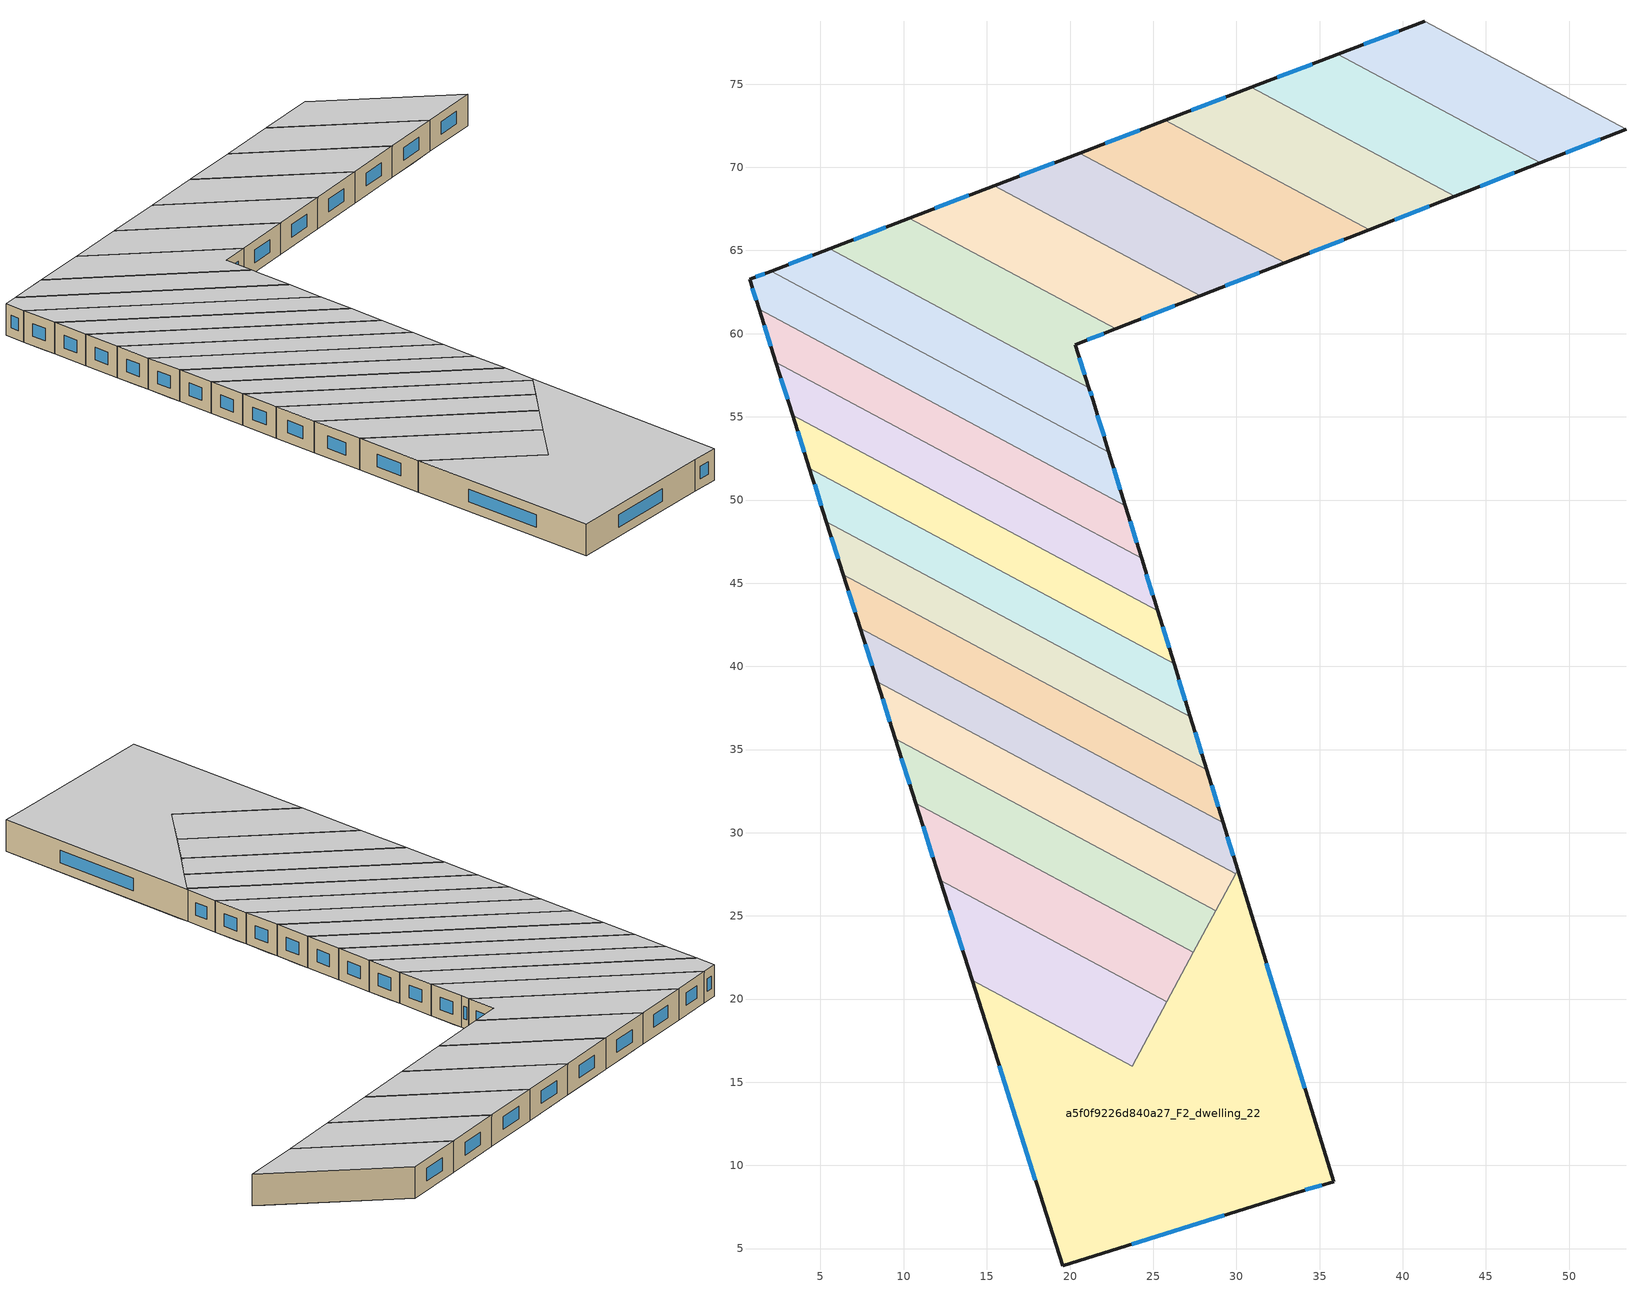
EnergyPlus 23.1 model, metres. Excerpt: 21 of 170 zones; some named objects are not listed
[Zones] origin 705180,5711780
a5f0f9226d840a27_F2_dwelling_10
 floor to a5f0f9226d840a27_F1_dwelling_9 (EU_floor_Construction): 22.34,52.88 22.62,51.95 1.03,62.34 0.73,63.27 2.03,63.76 z6
 floor to a5f0f9226d840a27_F1_dwelling_10 (EU_floor_Construction): 22.62,51.95 23.33,49.66 1.3,61.47 1.03,62.34 z6
 wall outside (EU_wall_Construction): 2.03,63.76 0.73,63.27 1.3,61.47 / 23.33,49.66 22.34,52.88 z6:9
 wall to a5f0f9226d840a27_F2_dwelling_9 (EU_wall_Construction): 22.34,52.88 2.03,63.76 z6:9
 wall to a5f0f9226d840a27_F2_dwelling_11 (EU_wall_Construction): 1.3,61.47 23.33,49.66 z6:9
 window (EU_Window_Construction): 1.64,63.61 1.12,63.42 / 23.03,50.62 22.63,51.91 / 0.9,62.73 1.13,62.01 z6.9:8.1
 ceiling to a5f0f9226d840a27_F3_dwelling_10 (EU_floor_Construction): 23.33,49.66 22.34,52.88 2.03,63.76 0.73,63.27 1.3,61.47 z9
a5f0f9226d840a27_F2_dwelling_11
 floor to a5f0f9226d840a27_F1_dwelling_10 (EU_floor_Construction): 23.33,49.66 23.6,48.79 2.04,59.16 1.3,61.47 z6
 floor to a5f0f9226d840a27_F1_dwelling_11 (EU_floor_Construction): 23.6,48.79 24.3,46.5 2.31,58.28 2.04,59.16 z6
 wall outside (EU_wall_Construction): 24.3,46.5 23.33,49.66 / 1.3,61.47 2.31,58.28 z6:9
 wall to a5f0f9226d840a27_F2_dwelling_12 (EU_wall_Construction): 2.31,58.28 24.3,46.5 z6:9
 window (EU_Window_Construction): 24.01,47.44 23.62,48.71 / 1.61,60.51 2.01,59.24 z6.9:8.1
 ceiling to a5f0f9226d840a27_F3_dwelling_11 (EU_floor_Construction): 24.3,46.5 23.33,49.66 1.3,61.47 2.31,58.28 z9
a5f0f9226d840a27_F2_dwelling_12
 floor to a5f0f9226d840a27_F1_dwelling_11 (EU_floor_Construction): 24.3,46.5 24.57,45.62 3.05,55.97 2.31,58.28 z6
 floor to a5f0f9226d840a27_F1_dwelling_12 (EU_floor_Construction): 24.57,45.62 25.28,43.33 3.33,55.1 3.05,55.97 z6
 wall outside (EU_wall_Construction): 25.28,43.33 24.3,46.5 / 2.31,58.28 3.32,55.1 z6:9
 wall to a5f0f9226d840a27_F2_dwelling_13 (EU_wall_Construction): 3.32,55.1 25.28,43.33 z6:9
 window (EU_Window_Construction): 24.99,44.28 24.59,45.55 / 2.62,57.33 3.02,56.05 z6.9:8.1
 ceiling to a5f0f9226d840a27_F3_dwelling_12 (EU_floor_Construction): 25.28,43.33 24.3,46.5 2.31,58.28 3.32,55.1 z9
a5f0f9226d840a27_F2_dwelling_13
 floor to a5f0f9226d840a27_F1_dwelling_12 (EU_floor_Construction): 25.28,43.33 25.55,42.45 4.06,52.79 3.33,55.1 z6
 floor to a5f0f9226d840a27_F1_dwelling_13 (EU_floor_Construction): 25.55,42.45 26.26,40.16 4.34,51.9 4.06,52.79 z6
 wall outside (EU_wall_Construction): 26.26,40.16 25.28,43.33 / 3.32,55.1 4.34,51.9 z6:9
 wall to a5f0f9226d840a27_F2_dwelling_14 (EU_wall_Construction): 4.34,51.9 26.26,40.16 z6:9
 window (EU_Window_Construction): 25.96,41.11 25.57,42.38 / 3.63,54.14 4.04,52.86 z6.9:8.1
 ceiling to a5f0f9226d840a27_F3_dwelling_13 (EU_floor_Construction): 26.26,40.16 25.28,43.33 3.32,55.1 4.34,51.9 z9
a5f0f9226d840a27_F2_dwelling_14
 floor to a5f0f9226d840a27_F1_dwelling_13 (EU_floor_Construction): 26.26,40.16 26.53,39.27 5.07,49.59 4.34,51.9 z6
 floor to a5f0f9226d840a27_F1_dwelling_14 (EU_floor_Construction): 26.53,39.27 27.23,36.98 5.35,48.71 5.07,49.59 z6
 wall outside (EU_wall_Construction): 27.23,36.98 26.26,40.16 / 4.34,51.9 5.35,48.71 z6:9
 wall to a5f0f9226d840a27_F2_dwelling_15 (EU_wall_Construction): 5.35,48.71 27.23,36.98 z6:9
 window (EU_Window_Construction): 26.94,37.93 26.55,39.2 / 4.64,50.95 5.05,49.66 z6.9:8.1
 ceiling to a5f0f9226d840a27_F3_dwelling_14 (EU_floor_Construction): 27.23,36.98 26.26,40.16 4.34,51.9 5.35,48.71 z9
a5f0f9226d840a27_F2_dwelling_15
 floor to a5f0f9226d840a27_F1_dwelling_14 (EU_floor_Construction): 27.23,36.98 27.51,36.09 6.09,46.39 5.35,48.71 z6
 floor to a5f0f9226d840a27_F1_dwelling_15 (EU_floor_Construction): 27.51,36.09 28.22,33.79 6.37,45.5 6.09,46.39 z6
 wall outside (EU_wall_Construction): 28.22,33.79 27.23,36.98 / 5.35,48.71 6.37,45.5 z6:9
 wall to a5f0f9226d840a27_F2_dwelling_16 (EU_wall_Construction): 6.37,45.5 28.22,33.79 z6:9
 window (EU_Window_Construction): 27.92,34.75 27.53,36.03 / 5.66,47.75 6.07,46.46 z6.9:8.1
 ceiling to a5f0f9226d840a27_F3_dwelling_15 (EU_floor_Construction): 28.22,33.79 27.23,36.98 5.35,48.71 6.37,45.5 z9
a5f0f9226d840a27_F2_dwelling_16
 floor adiabatic (EU_floor_Construction): 28.22,33.79 28.49,32.9 7.1,43.19 6.37,45.5 z6
 floor to a5f0f9226d840a27_F1_dwelling_16 (EU_floor_Construction): 28.49,32.9 29.2,30.61 7.39,42.3 7.1,43.19 z6
 wall outside (EU_wall_Construction): 29.2,30.61 28.22,33.79 / 6.37,45.5 7.39,42.3 z6:9
 wall to a5f0f9226d840a27_F2_dwelling_17 (EU_wall_Construction): 7.39,42.3 29.2,30.61 z6:9
 window (EU_Window_Construction): 28.9,31.56 28.51,32.84 / 6.67,44.54 7.08,43.26 z6.9:8.1
 ceiling to a5f0f9226d840a27_F3_dwelling_16 (EU_floor_Construction): 29.2,30.61 28.22,33.79 6.37,45.5 7.39,42.3 z9
a5f0f9226d840a27_F2_dwelling_17
 floor to a5f0f9226d840a27_F1_dwelling_16 (EU_floor_Construction): 29.2,30.61 29.47,29.71 8.12,39.98 7.39,42.3 z6
 floor to a5f0f9226d840a27_F1_dwelling_17 (EU_floor_Construction): 29.47,29.71 30.07,27.76 29.95,27.53 8.41,39.08 8.12,39.98 z6
 wall outside (EU_wall_Construction): 7.39,42.3 8.41,39.08 / 30.07,27.76 29.2,30.61 z6:9
 wall to a5f0f9226d840a27_F2_dwelling_18 (EU_wall_Construction): 8.41,39.08 29.95,27.53 z6:9
 wall to a5f0f9226d840a27_F2_dwelling_22 (EU_wall_Construction): 29.95,27.53 30.07,27.76 z6:9
 window (EU_Window_Construction): 7.69,41.33 8.1,40.04 / 29.81,28.61 29.46,29.75 z6.9:8.1
 ceiling to a5f0f9226d840a27_F3_dwelling_17 (EU_floor_Construction): 29.95,27.53 30.07,27.76 29.2,30.61 7.39,42.3 8.41,39.08 z9
a5f0f9226d840a27_F2_dwelling_18
 floor to a5f0f9226d840a27_F1_dwelling_17 (EU_floor_Construction): 29.95,27.53 29.62,26.91 9.14,36.76 8.41,39.08 z6
 floor to a5f0f9226d840a27_F1_dwelling_18 (EU_floor_Construction): 29.62,26.91 28.77,25.32 9.5,35.65 9.14,36.76 z6
 wall outside (EU_wall_Construction): 8.41,39.08 9.5,35.65 z6:9
 wall to a5f0f9226d840a27_F2_dwelling_19 (EU_wall_Construction): 9.5,35.65 28.77,25.32 z6:9
 wall to a5f0f9226d840a27_F2_dwelling_22 (EU_wall_Construction): 28.77,25.32 29.95,27.53 z6:9
 window (EU_Window_Construction): 8.73,38.05 9.17,36.68 z6.9:8.1
 ceiling to a5f0f9226d840a27_F3_dwelling_18 (EU_floor_Construction): 28.77,25.32 29.95,27.53 8.41,39.08 9.5,35.65 z9
a5f0f9226d840a27_F2_dwelling_19
 floor to a5f0f9226d840a27_F1_dwelling_19 (EU_floor_Construction): 28.38,24.6 27.42,22.81 10.73,31.76 10.23,33.33 z6
 floor to a5f0f9226d840a27_F1_dwelling_18 (EU_floor_Construction): 28.77,25.32 28.38,24.6 10.23,33.33 9.5,35.65 z6
 wall outside (EU_wall_Construction): 9.5,35.65 10.73,31.76 z6:9
 wall to a5f0f9226d840a27_F2_dwelling_20 (EU_wall_Construction): 10.73,31.76 27.42,22.81 z6:9
 wall to a5f0f9226d840a27_F2_dwelling_22 (EU_wall_Construction): 27.42,22.81 28.77,25.32 z6:9
 window (EU_Window_Construction): 9.87,34.49 10.36,32.92 z6.9:8.1
 ceiling to a5f0f9226d840a27_F3_dwelling_19 (EU_floor_Construction): 27.42,22.81 28.77,25.32 9.5,35.65 10.73,31.76 z9
a5f0f9226d840a27_F2_dwelling_2
 floor to a5f0f9226d840a27_F1_dwelling_1 (EU_floor_Construction): 52.46,72.82 51.92,71.71 51.21,71.43 38.32,77.64 41.32,78.79 z6
 floor to a5f0f9226d840a27_F1_dwelling_2 (EU_floor_Construction): 51.21,71.43 48.26,70.28 36.1,76.79 38.32,77.64 z6
 floor to a5f0f9226d840a27_F1_dwelling_28 (EU_floor_Construction): 53.43,72.3 51.92,71.71 52.46,72.82 z6
 wall outside (EU_wall_Construction): 41.32,78.79 36.1,76.79 / 48.26,70.28 53.43,72.3 z6:9
 wall to a5f0f9226d840a27_F2_dwelling_3 (EU_wall_Construction): 36.1,76.79 48.26,70.28 z6:9
 wall to a5f0f9226d840a27_F2_dwelling_1 (EU_wall_Construction): 53.43,72.3 41.32,78.79 z6:9
 window (EU_Window_Construction): 39.76,78.19 37.67,77.39 / 49.81,70.88 51.88,71.69 z6.9:8.1
 ceiling to a5f0f9226d840a27_F3_dwelling_2 (EU_floor_Construction): 53.43,72.3 41.32,78.79 36.1,76.79 48.26,70.28 z9
a5f0f9226d840a27_F2_dwelling_20
 floor to a5f0f9226d840a27_F1_dwelling_19 (EU_floor_Construction): 27.42,22.81 26.97,21.97 11.47,29.43 10.73,31.76 z6
 floor to a5f0f9226d840a27_F1_dwelling_20 (EU_floor_Construction): 26.97,21.97 25.83,19.83 12.2,27.14 11.47,29.43 z6
 wall outside (EU_wall_Construction): 10.73,31.76 12.2,27.14 z6:9
 wall to a5f0f9226d840a27_F2_dwelling_21 (EU_wall_Construction): 12.2,27.14 25.83,19.83 z6:9
 wall to a5f0f9226d840a27_F2_dwelling_22 (EU_wall_Construction): 25.83,19.83 27.42,22.81 z6:9
 window (EU_Window_Construction): 11.17,30.37 11.76,28.52 z6.9:8.1
 ceiling to a5f0f9226d840a27_F3_dwelling_20 (EU_floor_Construction): 25.83,19.83 27.42,22.81 10.73,31.76 12.2,27.14 z9
a5f0f9226d840a27_F2_dwelling_21
 floor to a5f0f9226d840a27_F1_dwelling_20 (EU_floor_Construction): 25.83,19.83 25.31,18.86 12.94,24.81 12.2,27.14 z6
 floor to a5f0f9226d840a27_F1_dwelling_21 (EU_floor_Construction): 25.31,18.86 23.75,15.95 14.11,21.12 12.94,24.81 z6
 wall outside (EU_wall_Construction): 12.2,27.14 14.11,21.12 z6:9
 wall to a5f0f9226d840a27_F2_dwelling_22 (EU_wall_Construction): 14.11,21.12 23.75,15.95 25.83,19.83 z6:9
 window (EU_Window_Construction): 12.77,25.33 13.54,22.92 z6.9:8.1
 ceiling to a5f0f9226d840a27_F3_dwelling_21 (EU_floor_Construction): 23.75,15.95 25.83,19.83 12.2,27.14 14.11,21.12 z9
a5f0f9226d840a27_F2_dwelling_22
 floor to a5f0f9226d840a27_F1_dwelling_21 (EU_floor_Construction): 25.31,18.86 26.28,18.39 24.28,14.25 14.85,18.79 14.11,21.12 23.75,15.95 z6
 floor to a5f0f9226d840a27_F1_dwelling_22 (EU_floor_Construction): 30.35,26.87 35.85,9.02 33.41,8.31 19.56,3.96 14.85,18.79 24.28,14.25 30.23,26.62 z6
 floor to a5f0f9226d840a27_F1_dwelling_19 (EU_floor_Construction): 29.09,24.26 27.8,21.58 26.97,21.97 28.38,24.6 z6
 floor to a5f0f9226d840a27_F1_dwelling_17 (EU_floor_Construction): 30.07,27.76 30.35,26.87 30.23,26.62 29.62,26.91 z6
 floor to a5f0f9226d840a27_F1_dwelling_20 (EU_floor_Construction): 27.8,21.58 26.27,18.4 25.31,18.86 26.97,21.97 z6
 floor to a5f0f9226d840a27_F1_dwelling_18 (EU_floor_Construction): 30.23,26.62 29.09,24.26 28.38,24.6 29.62,26.91 z6
 wall outside (EU_wall_Construction): 14.11,21.12 19.56,3.96 33.41,8.31 35.85,9.02 30.07,27.76 z6:9
 window (EU_Window_Construction): 34.12,14.63 31.8,22.15 / 34.14,8.52 35.12,8.81 / 23.7,5.26 29.26,7.01 / 15.74,15.98 17.93,9.1 z6.9:8.1
 ceiling to a5f0f9226d840a27_F3_dwelling_22 (EU_floor_Construction): 33.41,8.31 35.85,9.02 30.07,27.76 23.75,15.95 14.11,21.12 19.56,3.96 z9
a5f0f9226d840a27_F2_dwelling_3
 floor to a5f0f9226d840a27_F1_dwelling_3 (EU_floor_Construction): 46.06,69.42 43.12,68.26 30.91,74.81 33.11,75.65 z6
 floor adiabatic (EU_floor_Construction): 48.26,70.28 46.06,69.42 33.11,75.65 36.1,76.79 z6
 wall outside (EU_wall_Construction): 36.1,76.79 30.91,74.81 / 43.12,68.26 48.26,70.28 z6:9
 wall to a5f0f9226d840a27_F2_dwelling_4 (EU_wall_Construction): 30.91,74.81 43.12,68.26 z6:9
 window (EU_Window_Construction): 34.55,76.2 32.46,75.4 / 44.66,68.87 46.72,69.67 z6.9:8.1
 ceiling to a5f0f9226d840a27_F3_dwelling_3 (EU_floor_Construction): 48.26,70.28 36.1,76.79 30.91,74.81 43.12,68.26 z9
a5f0f9226d840a27_F2_dwelling_4
 floor to a5f0f9226d840a27_F1_dwelling_3 (EU_floor_Construction): 43.12,68.26 40.93,67.41 27.92,73.66 30.91,74.81 z6
 floor to a5f0f9226d840a27_F1_dwelling_4 (EU_floor_Construction): 40.93,67.41 37.99,66.26 25.74,72.83 27.92,73.66 z6
 wall outside (EU_wall_Construction): 30.91,74.81 25.74,72.83 / 37.99,66.26 43.12,68.26 z6:9
 wall to a5f0f9226d840a27_F2_dwelling_5 (EU_wall_Construction): 25.74,72.83 37.99,66.26 z6:9
 window (EU_Window_Construction): 29.36,74.21 27.29,73.42 / 39.53,66.86 41.58,67.66 z6.9:8.1
 ceiling to a5f0f9226d840a27_F3_dwelling_4 (EU_floor_Construction): 43.12,68.26 30.91,74.81 25.74,72.83 37.99,66.26 z9
a5f0f9226d840a27_F2_dwelling_5
 floor to a5f0f9226d840a27_F1_dwelling_4 (EU_floor_Construction): 37.99,66.26 35.82,65.41 22.76,71.69 25.74,72.83 z6
 floor to a5f0f9226d840a27_F1_dwelling_5 (EU_floor_Construction): 35.82,65.41 32.89,64.26 20.59,70.86 22.76,71.69 z6
 wall outside (EU_wall_Construction): 25.74,72.83 20.59,70.86 / 32.9,64.26 37.99,66.26 z6:9
 wall to a5f0f9226d840a27_F2_dwelling_6 (EU_wall_Construction): 20.59,70.86 32.9,64.26 z6:9
 window (EU_Window_Construction): 24.2,72.24 22.13,71.45 / 34.42,64.86 36.47,65.66 z6.9:8.1
 ceiling to a5f0f9226d840a27_F3_dwelling_5 (EU_floor_Construction): 37.99,66.26 25.74,72.83 20.59,70.86 32.9,64.26 z9
a5f0f9226d840a27_F2_dwelling_6
 floor to a5f0f9226d840a27_F1_dwelling_5 (EU_floor_Construction): 32.89,64.26 30.73,63.42 17.62,69.72 20.59,70.86 z6
 floor to a5f0f9226d840a27_F1_dwelling_6 (EU_floor_Construction): 30.73,63.42 27.81,62.27 15.46,68.9 17.62,69.72 z6
 wall outside (EU_wall_Construction): 20.59,70.86 15.45,68.9 / 27.81,62.27 32.9,64.26 z6:9
 wall to a5f0f9226d840a27_F2_dwelling_7 (EU_wall_Construction): 15.45,68.9 27.81,62.27 z6:9
 window (EU_Window_Construction): 19.05,70.27 16.99,69.48 / 29.34,62.87 31.37,63.67 z6.9:8.1
 ceiling to a5f0f9226d840a27_F3_dwelling_6 (EU_floor_Construction): 32.9,64.26 20.59,70.86 15.45,68.9 27.81,62.27 z9
a5f0f9226d840a27_F2_dwelling_7
 floor to a5f0f9226d840a27_F1_dwelling_6 (EU_floor_Construction): 27.81,62.27 25.67,61.43 12.5,67.77 15.46,68.9 z6
 floor to a5f0f9226d840a27_F1_dwelling_7 (EU_floor_Construction): 25.67,61.43 22.76,60.29 10.35,66.94 12.5,67.77 z6
 wall outside (EU_wall_Construction): 15.45,68.9 10.35,66.94 / 22.76,60.29 27.81,62.27 z6:9
 wall to a5f0f9226d840a27_F2_dwelling_8 (EU_wall_Construction): 10.35,66.94 22.76,60.29 z6:9
 window (EU_Window_Construction): 13.93,68.31 11.88,67.53 / 24.27,60.88 26.3,61.68 z6.9:8.1
 ceiling to a5f0f9226d840a27_F3_dwelling_7 (EU_floor_Construction): 27.81,62.27 15.45,68.9 10.35,66.94 22.76,60.29 z9
a5f0f9226d840a27_F2_dwelling_8
 floor to a5f0f9226d840a27_F1_dwelling_7 (EU_floor_Construction): 22.76,60.29 20.43,59.38 7.2,65.74 10.35,66.94 z6
 floor to a5f0f9226d840a27_F1_dwelling_8 (EU_floor_Construction): 20.43,59.38 20.32,59.34 21.14,56.76 5.55,65.11 7.2,65.74 z6
 wall outside (EU_wall_Construction): 21.14,56.76 20.32,59.34 22.76,60.29 / 10.35,66.94 5.55,65.11 z6:9
 wall to a5f0f9226d840a27_F2_dwelling_9 (EU_wall_Construction): 5.55,65.11 21.14,56.76 z6:9
 window (EU_Window_Construction): 21.05,59.62 22.03,60.01 / 20.89,57.53 20.57,58.57 / 8.91,66.39 6.99,65.66 z6.9:8.1
 ceiling to a5f0f9226d840a27_F3_dwelling_8 (EU_floor_Construction): 21.14,56.76 20.32,59.34 22.76,60.29 10.35,66.94 5.55,65.11 z9
a5f0f9226d840a27_F2_dwelling_9
 floor to a5f0f9226d840a27_F1_dwelling_8 (EU_floor_Construction): 21.14,56.76 21.36,56.05 21.6,55.28 3.1,64.17 5.55,65.11 z6
 floor to a5f0f9226d840a27_F1_dwelling_9 (EU_floor_Construction): 21.6,55.28 22.34,52.88 2.03,63.76 3.1,64.17 z6
 wall outside (EU_wall_Construction): 5.55,65.11 2.03,63.76 / 22.34,52.88 21.36,56.05 21.14,56.76 z6:9
 window (EU_Window_Construction): 4.5,64.71 3.08,64.17 / 21.29,56.26 21.2,56.54 / 22.04,53.83 21.65,55.1 z6.9:8.1
 ceiling to a5f0f9226d840a27_F3_dwelling_9 (EU_floor_Construction): 22.34,52.88 21.36,56.05 21.14,56.76 5.55,65.11 2.03,63.76 z9
[Building]
EU S2 Campaign: North Axis=0; Terrain=City; Solar Distribution=FullExterior
[Site:Location]
London: Latitude=51.5; Longitude=-0.5; Time Zone=0; Elevation=25
[SizingPeriod:WeatherFileDays]
AnnualSizingPeriod: Begin Month=1; Begin Day of Month=1; End Month=12; End Day of Month=31; Day of Week for Start Day=Monday; Use Weather File Daylight Saving Period=No; Use Weather File Rain and Snow Indicators=No
[MATERIAL]
EU_InternalMass_Material: Roughness=MediumRough; Thickness=0.1; Conductivity=1; Density=1800; Specific Heat=900; Thermal Absorptance=0.9; Solar Absorptance=0.7; Visible Absorptance=0.7
[MATERIAL:NOMASS] Roughness=MediumRough; Thermal Absorptance=0.9; Solar Absorptance=0.7; Visible Absorptance=0.7
Name | Thermal Resistance
EU_wall_NoMass | 1.04674
EU_floor_NoMass | 2.04616
[WINDOWMATERIAL:SIMPLEGLAZINGSYSTEM]
EU_Window_SimpleGlazing: UFactor=4.25843; Solar Heat Gain Coefficient=0.85; Visible Transmittance=0.85
[CONSTRUCTION]
EU_wall_Construction: EU_wall_NoMass
EU_floor_Construction: EU_floor_NoMass
EU_Window_Construction: EU_Window_SimpleGlazing
EU_InternalMass_Construction: EU_InternalMass_Material
[ZONE] Type=1; Multiplier=1; Ceiling Height=autocalculate; Floor Area=autocalculate; Part of Total Floor Area=Yes
Name | Volume
a5f0f9226d840a27_F2_dwelling_10; a5f0f9226d840a27_F2_dwelling_2 | 174.311
a5f0f9226d840a27_F2_dwelling_11 | 174.338
a5f0f9226d840a27_F2_dwelling_12; a5f0f9226d840a27_F2_dwelling_14 | 174.322
a5f0f9226d840a27_F2_dwelling_13 | 174.381
a5f0f9226d840a27_F2_dwelling_15 | 174.279
a5f0f9226d840a27_F2_dwelling_16 | 174.336
a5f0f9226d840a27_F2_dwelling_17 | 174.335
a5f0f9226d840a27_F2_dwelling_18 | 174.318
a5f0f9226d840a27_F2_dwelling_19 | 174.333
a5f0f9226d840a27_F2_dwelling_20 | 174.341
a5f0f9226d840a27_F2_dwelling_21 | 174.342
a5f0f9226d840a27_F2_dwelling_22 | 746.186
a5f0f9226d840a27_F2_dwelling_3 | 174.325
a5f0f9226d840a27_F2_dwelling_4 | 174.331
a5f0f9226d840a27_F2_dwelling_5 | 174.314
a5f0f9226d840a27_F2_dwelling_6 | 174.365
a5f0f9226d840a27_F2_dwelling_7 | 174.316
a5f0f9226d840a27_F2_dwelling_8 | 174.35
a5f0f9226d840a27_F2_dwelling_9 | 174.346
[INTERNALMASS] Construction=EU_InternalMass_Construction
Name | Zone or ZoneList | Surface Area
a5f0f9226d840a27_F2_dwelling_2_EU_InternalMass | a5f0f9226d840a27_F2_dwelling_2 | 58.1037
a5f0f9226d840a27_F2_dwelling_3_EU_InternalMass | a5f0f9226d840a27_F2_dwelling_3 | 58.1081
a5f0f9226d840a27_F2_dwelling_4_EU_InternalMass | a5f0f9226d840a27_F2_dwelling_4 | 58.1106
a5f0f9226d840a27_F2_dwelling_5_EU_InternalMass | a5f0f9226d840a27_F2_dwelling_5 | 58.1045
a5f0f9226d840a27_F2_dwelling_6_EU_InternalMass | a5f0f9226d840a27_F2_dwelling_6 | 58.1218
a5f0f9226d840a27_F2_dwelling_7_EU_InternalMass | a5f0f9226d840a27_F2_dwelling_7 | 58.1052
a5f0f9226d840a27_F2_dwelling_8_EU_InternalMass | a5f0f9226d840a27_F2_dwelling_8 | 58.1167
a5f0f9226d840a27_F2_dwelling_9_EU_InternalMass | a5f0f9226d840a27_F2_dwelling_9 | 58.1157
a5f0f9226d840a27_F2_dwelling_10_EU_InternalMass | a5f0f9226d840a27_F2_dwelling_10 | 58.1032
a5f0f9226d840a27_F2_dwelling_11_EU_InternalMass | a5f0f9226d840a27_F2_dwelling_11 | 58.1129
a5f0f9226d840a27_F2_dwelling_12_EU_InternalMass | a5f0f9226d840a27_F2_dwelling_12 | 58.107
a5f0f9226d840a27_F2_dwelling_13_EU_InternalMass | a5f0f9226d840a27_F2_dwelling_13 | 58.1271
a5f0f9226d840a27_F2_dwelling_14_EU_InternalMass | a5f0f9226d840a27_F2_dwelling_14 | 58.1072
a5f0f9226d840a27_F2_dwelling_15_EU_InternalMass | a5f0f9226d840a27_F2_dwelling_15 | 58.093
a5f0f9226d840a27_F2_dwelling_16_EU_InternalMass | a5f0f9226d840a27_F2_dwelling_16 | 58.1121
a5f0f9226d840a27_F2_dwelling_17_EU_InternalMass | a5f0f9226d840a27_F2_dwelling_17 | 58.1113
a5f0f9226d840a27_F2_dwelling_18_EU_InternalMass | a5f0f9226d840a27_F2_dwelling_18 | 58.1062
a5f0f9226d840a27_F2_dwelling_19_EU_InternalMass | a5f0f9226d840a27_F2_dwelling_19 | 58.111
a5f0f9226d840a27_F2_dwelling_20_EU_InternalMass | a5f0f9226d840a27_F2_dwelling_20 | 58.1134
a5f0f9226d840a27_F2_dwelling_21_EU_InternalMass | a5f0f9226d840a27_F2_dwelling_21 | 58.1143
a5f0f9226d840a27_F2_dwelling_22_EU_InternalMass | a5f0f9226d840a27_F2_dwelling_22 | 248.73
[OTHEREQUIPMENT] Fuel Type=Electricity; Design Level Calculation Method=Watts/Area; Power per Zone Floor Area=1; Fraction Latent=0; Fraction Radiant=0; Fraction Lost=0; Carbon Dioxide Generation Rate=0; EndUse Subcategory=EU_Step8_InternalGains
Name | Zone or ZoneList or Space or SpaceList | Schedule
EU_Step8_InternalGain_a5f0f9226d840a27_F2_dwelling_2_f000 | a5f0f9226d840a27_F2_dwelling_2 | EU_Step8_GainSchedule_a5f0f9226d840a27_F2_dwelling_2_f000
EU_Step8_InternalGain_a5f0f9226d840a27_F2_dwelling_3_f000 | a5f0f9226d840a27_F2_dwelling_3 | EU_Step8_GainSchedule_a5f0f9226d840a27_F2_dwelling_3_f000
EU_Step8_InternalGain_a5f0f9226d840a27_F2_dwelling_4_f000 | a5f0f9226d840a27_F2_dwelling_4 | EU_Step8_GainSchedule_a5f0f9226d840a27_F2_dwelling_4_f000
EU_Step8_InternalGain_a5f0f9226d840a27_F2_dwelling_5_f000 | a5f0f9226d840a27_F2_dwelling_5 | EU_Step8_GainSchedule_a5f0f9226d840a27_F2_dwelling_5_f000
EU_Step8_InternalGain_a5f0f9226d840a27_F2_dwelling_6_f000 | a5f0f9226d840a27_F2_dwelling_6 | EU_Step8_GainSchedule_a5f0f9226d840a27_F2_dwelling_6_f000
EU_Step8_InternalGain_a5f0f9226d840a27_F2_dwelling_7_f000 | a5f0f9226d840a27_F2_dwelling_7 | EU_Step8_GainSchedule_a5f0f9226d840a27_F2_dwelling_7_f000
EU_Step8_InternalGain_a5f0f9226d840a27_F2_dwelling_8_f000 | a5f0f9226d840a27_F2_dwelling_8 | EU_Step8_GainSchedule_a5f0f9226d840a27_F2_dwelling_8_f000
EU_Step8_InternalGain_a5f0f9226d840a27_F2_dwelling_9_f000 | a5f0f9226d840a27_F2_dwelling_9 | EU_Step8_GainSchedule_a5f0f9226d840a27_F2_dwelling_9_f000
EU_Step8_InternalGain_a5f0f9226d840a27_F2_dwelling_10_f000 | a5f0f9226d840a27_F2_dwelling_10 | EU_Step8_GainSchedule_a5f0f9226d840a27_F2_dwelling_10_f000
EU_Step8_InternalGain_a5f0f9226d840a27_F2_dwelling_11_f000 | a5f0f9226d840a27_F2_dwelling_11 | EU_Step8_GainSchedule_a5f0f9226d840a27_F2_dwelling_11_f000
EU_Step8_InternalGain_a5f0f9226d840a27_F2_dwelling_12_f000 | a5f0f9226d840a27_F2_dwelling_12 | EU_Step8_GainSchedule_a5f0f9226d840a27_F2_dwelling_12_f000
EU_Step8_InternalGain_a5f0f9226d840a27_F2_dwelling_13_f000 | a5f0f9226d840a27_F2_dwelling_13 | EU_Step8_GainSchedule_a5f0f9226d840a27_F2_dwelling_13_f000
EU_Step8_InternalGain_a5f0f9226d840a27_F2_dwelling_14_f000 | a5f0f9226d840a27_F2_dwelling_14 | EU_Step8_GainSchedule_a5f0f9226d840a27_F2_dwelling_14_f000
EU_Step8_InternalGain_a5f0f9226d840a27_F2_dwelling_15_f000 | a5f0f9226d840a27_F2_dwelling_15 | EU_Step8_GainSchedule_a5f0f9226d840a27_F2_dwelling_15_f000
EU_Step8_InternalGain_a5f0f9226d840a27_F2_dwelling_16_f000 | a5f0f9226d840a27_F2_dwelling_16 | EU_Step8_GainSchedule_a5f0f9226d840a27_F2_dwelling_16_f000
EU_Step8_InternalGain_a5f0f9226d840a27_F2_dwelling_17_f000 | a5f0f9226d840a27_F2_dwelling_17 | EU_Step8_GainSchedule_a5f0f9226d840a27_F2_dwelling_17_f000
EU_Step8_InternalGain_a5f0f9226d840a27_F2_dwelling_18_f000 | a5f0f9226d840a27_F2_dwelling_18 | EU_Step8_GainSchedule_a5f0f9226d840a27_F2_dwelling_18_f000
EU_Step8_InternalGain_a5f0f9226d840a27_F2_dwelling_19_f000 | a5f0f9226d840a27_F2_dwelling_19 | EU_Step8_GainSchedule_a5f0f9226d840a27_F2_dwelling_19_f000
EU_Step8_InternalGain_a5f0f9226d840a27_F2_dwelling_20_f000 | a5f0f9226d840a27_F2_dwelling_20 | EU_Step8_GainSchedule_a5f0f9226d840a27_F2_dwelling_20_f000
EU_Step8_InternalGain_a5f0f9226d840a27_F2_dwelling_21_f000 | a5f0f9226d840a27_F2_dwelling_21 | EU_Step8_GainSchedule_a5f0f9226d840a27_F2_dwelling_21_f000
EU_Step8_InternalGain_a5f0f9226d840a27_F2_dwelling_22_f000 | a5f0f9226d840a27_F2_dwelling_22 | EU_Step8_GainSchedule_a5f0f9226d840a27_F2_dwelling_22_f000
[ZONEVENTILATION:DESIGNFLOWRATE] Schedule=EU_AlwaysOn; Design Flow Rate Calculation Method=AirChanges/Hour; Air Changes per Hour=0.488719; Ventilation Type=Natural; Fan Pressure Rise=0; Fan Total Efficiency=1; Constant Term Coefficient=1; Temperature Term Coefficient=0; Velocity Term Coefficient=0; Velocity Squared Term Coefficient=0; Minimum Indoor Temperature=-100; Maximum Indoor Temperature=100; Delta Temperature=-100; Minimum Outdoor Temperature=-100; Maximum Outdoor Temperature=100; Maximum Wind Speed=40
Name | Zone or ZoneList or Space or SpaceList
EU_ConstantAir_a5f0f9226d840a27_F2_dwelling_2 | a5f0f9226d840a27_F2_dwelling_2
EU_ConstantAir_a5f0f9226d840a27_F2_dwelling_3 | a5f0f9226d840a27_F2_dwelling_3
EU_ConstantAir_a5f0f9226d840a27_F2_dwelling_4 | a5f0f9226d840a27_F2_dwelling_4
EU_ConstantAir_a5f0f9226d840a27_F2_dwelling_5 | a5f0f9226d840a27_F2_dwelling_5
EU_ConstantAir_a5f0f9226d840a27_F2_dwelling_6 | a5f0f9226d840a27_F2_dwelling_6
EU_ConstantAir_a5f0f9226d840a27_F2_dwelling_7 | a5f0f9226d840a27_F2_dwelling_7
EU_ConstantAir_a5f0f9226d840a27_F2_dwelling_8 | a5f0f9226d840a27_F2_dwelling_8
EU_ConstantAir_a5f0f9226d840a27_F2_dwelling_9 | a5f0f9226d840a27_F2_dwelling_9
EU_ConstantAir_a5f0f9226d840a27_F2_dwelling_10 | a5f0f9226d840a27_F2_dwelling_10
EU_ConstantAir_a5f0f9226d840a27_F2_dwelling_11 | a5f0f9226d840a27_F2_dwelling_11
EU_ConstantAir_a5f0f9226d840a27_F2_dwelling_12 | a5f0f9226d840a27_F2_dwelling_12
EU_ConstantAir_a5f0f9226d840a27_F2_dwelling_13 | a5f0f9226d840a27_F2_dwelling_13
EU_ConstantAir_a5f0f9226d840a27_F2_dwelling_14 | a5f0f9226d840a27_F2_dwelling_14
EU_ConstantAir_a5f0f9226d840a27_F2_dwelling_15 | a5f0f9226d840a27_F2_dwelling_15
EU_ConstantAir_a5f0f9226d840a27_F2_dwelling_16 | a5f0f9226d840a27_F2_dwelling_16
EU_ConstantAir_a5f0f9226d840a27_F2_dwelling_17 | a5f0f9226d840a27_F2_dwelling_17
EU_ConstantAir_a5f0f9226d840a27_F2_dwelling_18 | a5f0f9226d840a27_F2_dwelling_18
EU_ConstantAir_a5f0f9226d840a27_F2_dwelling_19 | a5f0f9226d840a27_F2_dwelling_19
EU_ConstantAir_a5f0f9226d840a27_F2_dwelling_20 | a5f0f9226d840a27_F2_dwelling_20
EU_ConstantAir_a5f0f9226d840a27_F2_dwelling_21 | a5f0f9226d840a27_F2_dwelling_21
EU_ConstantAir_a5f0f9226d840a27_F2_dwelling_22 | a5f0f9226d840a27_F2_dwelling_22
[HVACTEMPLATE:ZONE:IDEALLOADSAIRSYSTEM] System Availability Schedule=EU_AlwaysOn; Maximum Heating Supply Air Temperature=50; Minimum Cooling Supply Air Temperature=13; Maximum Heating Supply Air Humidity Ratio=0.0156; Minimum Cooling Supply Air Humidity Ratio=0.0077; Heating Limit=NoLimit; Cooling Limit=NoLimit; Heating Availability Schedule=EU_AlwaysOn; Cooling Availability Schedule=EU_CoolingOff; Dehumidification Control Type=ConstantSensibleHeatRatio; Cooling Sensible Heat Ratio=0.7; Dehumidification Setpoint=60; Humidification Control Type=None; Humidification Setpoint=30; Outdoor Air Method=None; Outdoor Air Flow Rate per Person=0.00944; Outdoor Air Flow Rate per Zone Floor Area=0; Outdoor Air Flow Rate per Zone=0; Demand Controlled Ventilation Type=None; Outdoor Air Economizer Type=NoEconomizer; Heat Recovery Type=None; Sensible Heat Recovery Effectiveness=0.7; Latent Heat Recovery Effectiveness=0.65
Name | Template Thermostat
a5f0f9226d840a27_F2_dwelling_2 | EU_HeatOnly_a5f0f9226d840a27_F2_dwelling_2
a5f0f9226d840a27_F2_dwelling_3 | EU_HeatOnly_a5f0f9226d840a27_F2_dwelling_3
a5f0f9226d840a27_F2_dwelling_4 | EU_HeatOnly_a5f0f9226d840a27_F2_dwelling_4
a5f0f9226d840a27_F2_dwelling_5 | EU_HeatOnly_a5f0f9226d840a27_F2_dwelling_5
a5f0f9226d840a27_F2_dwelling_6 | EU_HeatOnly_a5f0f9226d840a27_F2_dwelling_6
a5f0f9226d840a27_F2_dwelling_7 | EU_HeatOnly_a5f0f9226d840a27_F2_dwelling_7
a5f0f9226d840a27_F2_dwelling_8 | EU_HeatOnly_a5f0f9226d840a27_F2_dwelling_8
a5f0f9226d840a27_F2_dwelling_9 | EU_HeatOnly_a5f0f9226d840a27_F2_dwelling_9
a5f0f9226d840a27_F2_dwelling_10 | EU_HeatOnly_a5f0f9226d840a27_F2_dwelling_10
a5f0f9226d840a27_F2_dwelling_11 | EU_HeatOnly_a5f0f9226d840a27_F2_dwelling_11
a5f0f9226d840a27_F2_dwelling_12 | EU_HeatOnly_a5f0f9226d840a27_F2_dwelling_12
a5f0f9226d840a27_F2_dwelling_13 | EU_HeatOnly_a5f0f9226d840a27_F2_dwelling_13
a5f0f9226d840a27_F2_dwelling_14 | EU_HeatOnly_a5f0f9226d840a27_F2_dwelling_14
a5f0f9226d840a27_F2_dwelling_15 | EU_HeatOnly_a5f0f9226d840a27_F2_dwelling_15
a5f0f9226d840a27_F2_dwelling_16 | EU_HeatOnly_a5f0f9226d840a27_F2_dwelling_16
a5f0f9226d840a27_F2_dwelling_17 | EU_HeatOnly_a5f0f9226d840a27_F2_dwelling_17
a5f0f9226d840a27_F2_dwelling_18 | EU_HeatOnly_a5f0f9226d840a27_F2_dwelling_18
a5f0f9226d840a27_F2_dwelling_19 | EU_HeatOnly_a5f0f9226d840a27_F2_dwelling_19
a5f0f9226d840a27_F2_dwelling_20 | EU_HeatOnly_a5f0f9226d840a27_F2_dwelling_20
a5f0f9226d840a27_F2_dwelling_21 | EU_HeatOnly_a5f0f9226d840a27_F2_dwelling_21
a5f0f9226d840a27_F2_dwelling_22 | EU_HeatOnly_a5f0f9226d840a27_F2_dwelling_22
[SIZING:ZONE] Zone Cooling Design Supply Air Temperature Input Method=SupplyAirTemperature; Zone Cooling Design Supply Air Temperature=13; Zone Heating Design Supply Air Temperature Input Method=SupplyAirTemperature; Zone Heating Design Supply Air Temperature=50; Zone Cooling Design Supply Air Humidity Ratio=0.008; Zone Heating Design Supply Air Humidity Ratio=0.008; Cooling Design Air Flow Method=DesignDay; Cooling Design Air Flow Rate=0; Cooling Minimum Air Flow per Zone Floor Area=0.000762; Cooling Minimum Air Flow=0; Cooling Minimum Air Flow Fraction=0.2; Heating Design Air Flow Method=DesignDay; Heating Design Air Flow Rate=0; Heating Maximum Air Flow per Zone Floor Area=0.002032; Heating Maximum Air Flow=0.141576; Heating Maximum Air Flow Fraction=0.3; Account for Dedicated Outdoor Air System=No; Dedicated Outdoor Air System Control Strategy=NeutralSupplyAir; Dedicated Outdoor Air Low Setpoint Temperature for Design=autosize; Dedicated Outdoor Air High Setpoint Temperature for Design=autosize; Zone Load Sizing Method=Sensible Load Only No Latent Load; Zone Latent Cooling Design Supply Air Humidity Ratio Input Method=HumidityRatioDifference; Zone Cooling Design Supply Air Humidity Ratio Difference=0.005; Zone Latent Heating Design Supply Air Humidity Ratio Input Method=HumidityRatioDifference; Zone Humidification Design Supply Air Humidity Ratio Difference=0.005
a5f0f9226d840a27_F2_dwelling_2; a5f0f9226d840a27_F2_dwelling_3; a5f0f9226d840a27_F2_dwelling_4; a5f0f9226d840a27_F2_dwelling_5; a5f0f9226d840a27_F2_dwelling_6; a5f0f9226d840a27_F2_dwelling_7; a5f0f9226d840a27_F2_dwelling_8; a5f0f9226d840a27_F2_dwelling_9; a5f0f9226d840a27_F2_dwelling_10; a5f0f9226d840a27_F2_dwelling_11; a5f0f9226d840a27_F2_dwelling_12; a5f0f9226d840a27_F2_dwelling_13; a5f0f9226d840a27_F2_dwelling_14; a5f0f9226d840a27_F2_dwelling_15; a5f0f9226d840a27_F2_dwelling_16; a5f0f9226d840a27_F2_dwelling_17; a5f0f9226d840a27_F2_dwelling_18; a5f0f9226d840a27_F2_dwelling_19; a5f0f9226d840a27_F2_dwelling_20; a5f0f9226d840a27_F2_dwelling_21; a5f0f9226d840a27_F2_dwelling_22
[SCHEDULE:CONSTANT]
Name | Hourly Value
EU_AlwaysOn | 1
EU_CoolingOff | 0
[SCHEDULE:FILE] Column Number=1; Rows to Skip at Top=0; Number of Hours of Data=8760; Column Separator=Comma; Interpolate to Timestep=No; Minutes per Item=60; Adjust Schedule for Daylight Savings=Yes
Name | File
EU_Step8_GainSchedule_a5f0f9226d840a27_F2_dwelling_2_f000 | ../../schedules/a5f0f9226d840a27/a5f0f9226d840a27_F2_dwelling_2_f000_gain.csv
EU_Step8_GainSchedule_a5f0f9226d840a27_F2_dwelling_3_f000 | ../../schedules/a5f0f9226d840a27/a5f0f9226d840a27_F2_dwelling_3_f000_gain.csv
EU_Step8_GainSchedule_a5f0f9226d840a27_F2_dwelling_4_f000 | ../../schedules/a5f0f9226d840a27/a5f0f9226d840a27_F2_dwelling_4_f000_gain.csv
EU_Step8_GainSchedule_a5f0f9226d840a27_F2_dwelling_5_f000 | ../../schedules/a5f0f9226d840a27/a5f0f9226d840a27_F2_dwelling_5_f000_gain.csv
EU_Step8_GainSchedule_a5f0f9226d840a27_F2_dwelling_6_f000 | ../../schedules/a5f0f9226d840a27/a5f0f9226d840a27_F2_dwelling_6_f000_gain.csv
EU_Step8_GainSchedule_a5f0f9226d840a27_F2_dwelling_7_f000 | ../../schedules/a5f0f9226d840a27/a5f0f9226d840a27_F2_dwelling_7_f000_gain.csv
EU_Step8_GainSchedule_a5f0f9226d840a27_F2_dwelling_8_f000 | ../../schedules/a5f0f9226d840a27/a5f0f9226d840a27_F2_dwelling_8_f000_gain.csv
EU_Step8_GainSchedule_a5f0f9226d840a27_F2_dwelling_9_f000 | ../../schedules/a5f0f9226d840a27/a5f0f9226d840a27_F2_dwelling_9_f000_gain.csv
EU_Step8_GainSchedule_a5f0f9226d840a27_F2_dwelling_10_f000 | ../../schedules/a5f0f9226d840a27/a5f0f9226d840a27_F2_dwelling_10_f000_gain.csv
EU_Step8_GainSchedule_a5f0f9226d840a27_F2_dwelling_11_f000 | ../../schedules/a5f0f9226d840a27/a5f0f9226d840a27_F2_dwelling_11_f000_gain.csv
EU_Step8_GainSchedule_a5f0f9226d840a27_F2_dwelling_12_f000 | ../../schedules/a5f0f9226d840a27/a5f0f9226d840a27_F2_dwelling_12_f000_gain.csv
EU_Step8_GainSchedule_a5f0f9226d840a27_F2_dwelling_13_f000 | ../../schedules/a5f0f9226d840a27/a5f0f9226d840a27_F2_dwelling_13_f000_gain.csv
EU_Step8_GainSchedule_a5f0f9226d840a27_F2_dwelling_14_f000 | ../../schedules/a5f0f9226d840a27/a5f0f9226d840a27_F2_dwelling_14_f000_gain.csv
EU_Step8_GainSchedule_a5f0f9226d840a27_F2_dwelling_15_f000 | ../../schedules/a5f0f9226d840a27/a5f0f9226d840a27_F2_dwelling_15_f000_gain.csv
EU_Step8_GainSchedule_a5f0f9226d840a27_F2_dwelling_16_f000 | ../../schedules/a5f0f9226d840a27/a5f0f9226d840a27_F2_dwelling_16_f000_gain.csv
EU_Step8_GainSchedule_a5f0f9226d840a27_F2_dwelling_17_f000 | ../../schedules/a5f0f9226d840a27/a5f0f9226d840a27_F2_dwelling_17_f000_gain.csv
EU_Step8_GainSchedule_a5f0f9226d840a27_F2_dwelling_18_f000 | ../../schedules/a5f0f9226d840a27/a5f0f9226d840a27_F2_dwelling_18_f000_gain.csv
EU_Step8_GainSchedule_a5f0f9226d840a27_F2_dwelling_19_f000 | ../../schedules/a5f0f9226d840a27/a5f0f9226d840a27_F2_dwelling_19_f000_gain.csv
EU_Step8_GainSchedule_a5f0f9226d840a27_F2_dwelling_20_f000 | ../../schedules/a5f0f9226d840a27/a5f0f9226d840a27_F2_dwelling_20_f000_gain.csv
EU_Step8_GainSchedule_a5f0f9226d840a27_F2_dwelling_21_f000 | ../../schedules/a5f0f9226d840a27/a5f0f9226d840a27_F2_dwelling_21_f000_gain.csv
EU_Step8_GainSchedule_a5f0f9226d840a27_F2_dwelling_22_f000 | ../../schedules/a5f0f9226d840a27/a5f0f9226d840a27_F2_dwelling_22_f000_gain.csv
